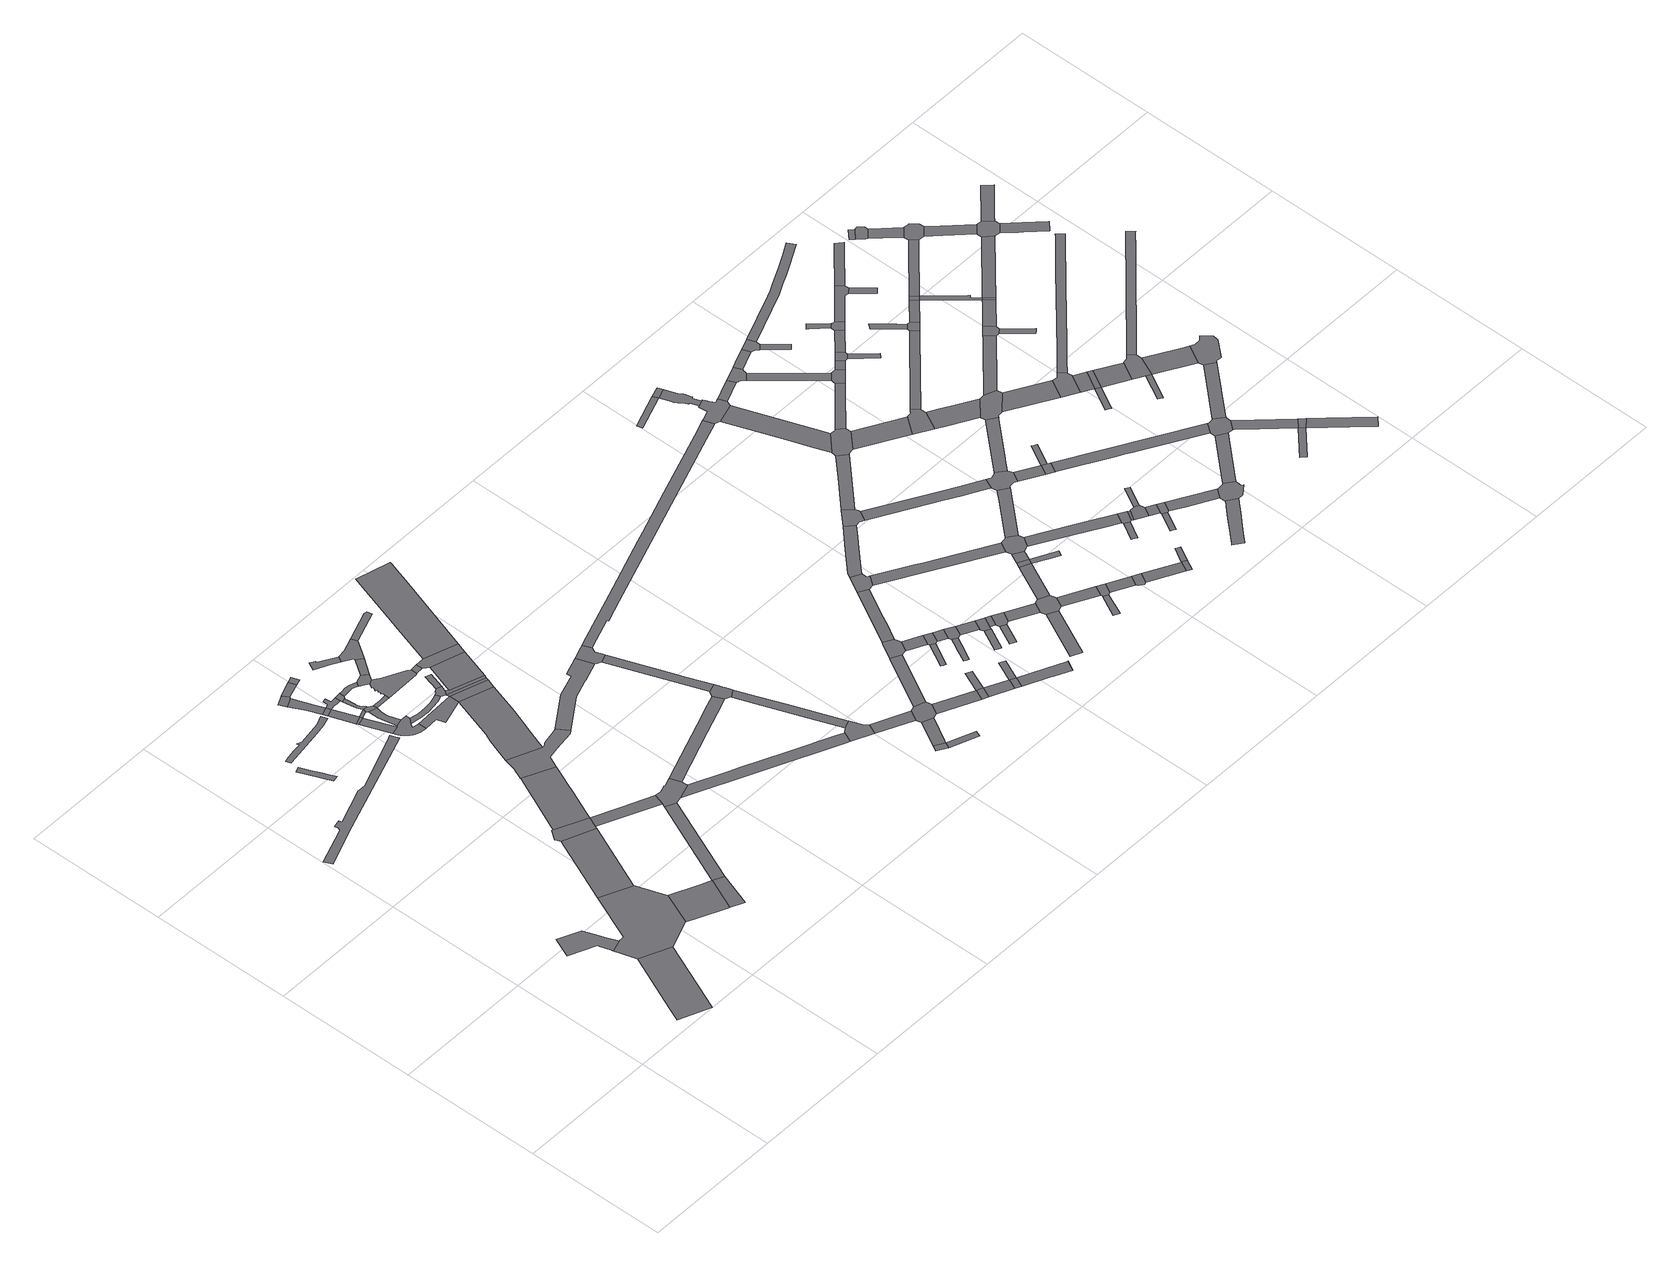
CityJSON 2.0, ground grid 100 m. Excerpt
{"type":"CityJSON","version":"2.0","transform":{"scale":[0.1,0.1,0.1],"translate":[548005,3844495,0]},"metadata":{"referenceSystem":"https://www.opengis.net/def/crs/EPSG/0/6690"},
"CityObjects":{
"road1":{"type":"Road","attributes":{"function":"3","RoadStructureAttribute.sectionType":"1"},"geometry":[{"type":"MultiSurface","lod":"1","boundaries":[[[0,1,2,3,4,5]]]}]},
"road2":{"type":"Road","attributes":{"RoadStructureAttribute.sectionType":"1"},"geometry":[{"type":"MultiSurface","lod":"1","boundaries":[[[6,7,8,9,10,11,12,13,14,15,16]]]}]},
"road3":{"type":"Road","geometry":[{"type":"MultiSurface","lod":"1","boundaries":[[[17,18,19,20,16,15,21,22,0,5,23,24,25,26,27,28,29]]]}]},
"road4":{"type":"Road","attributes":{"RoadStructureAttribute.sectionType":"1"},"geometry":[{"type":"MultiSurface","lod":"1","boundaries":[[[30,31,32,33,34,35,36,37,38,39,40,41,42,43,44,45,46]]]}]},
"road5":{"type":"Road","attributes":{"function":"3","RoadStructureAttribute.sectionType":"1"},"geometry":[{"type":"MultiSurface","lod":"1","boundaries":[[[47,48,26,25,49,50,51,52,53]]]}]},
"road6":{"type":"Road","attributes":{"RoadStructureAttribute.sectionType":"1"},"geometry":[{"type":"MultiSurface","lod":"1","boundaries":[[[54,55,56,57,58,59,60]]]}]},
"road7":{"type":"Road","attributes":{"function":"3","RoadStructureAttribute.sectionType":"1"},"geometry":[{"type":"MultiSurface","lod":"1","boundaries":[[[61,62,63,17,29,64]]]}]},
"road8":{"type":"Road","geometry":[{"type":"MultiSurface","lod":"1","boundaries":[[[53,52,65,66,67]]]}]},
"road9":{"type":"Road","geometry":[{"type":"MultiSurface","lod":"1","boundaries":[[[68,69,70,71,72,61,64,73,74,75]]]}]},
"road10":{"type":"Road","attributes":{"RoadStructureAttribute.sectionType":"1"},"geometry":[{"type":"MultiSurface","lod":"1","boundaries":[[[76,77,78,79,80,81,82,83,84,85,86,87,88]]]}]},
"road11":{"type":"Road","attributes":{"function":"3","RoadStructureAttribute.sectionType":"1"},"geometry":[{"type":"MultiSurface","lod":"1","boundaries":[[[89,90,91,75,74,92,93,94,95,96]]]}]},
"road12":{"type":"Road","attributes":{"RoadStructureAttribute.sectionType":"1"},"geometry":[{"type":"MultiSurface","lod":"1","boundaries":[[[97,53,67,98]]]}]},
"road13":{"type":"Road","geometry":[{"type":"MultiSurface","lod":"1","boundaries":[[[99,100,101,102,103,104,105]]]}]},
"road14":{"type":"Road","attributes":{"RoadStructureAttribute.sectionType":"1"},"geometry":[{"type":"MultiSurface","lod":"1","boundaries":[[[106,107,108,104,103,109,110,111,112]]]}]},
"road15":{"type":"Road","attributes":{"RoadStructureAttribute.sectionType":"1"},"geometry":[{"type":"MultiSurface","lod":"1","boundaries":[[[113,74,73,114,115]]]}]},
"road16":{"type":"Road","geometry":[{"type":"MultiSurface","lod":"1","boundaries":[[[112,111,116,117]]]}]},
"road17":{"type":"Road","attributes":{"RoadStructureAttribute.sectionType":"1"},"geometry":[{"type":"MultiSurface","lod":"1","boundaries":[[[117,116,118,119]]]}]},
"road18":{"type":"Road","geometry":[{"type":"MultiSurface","lod":"1","boundaries":[[[119,118,120,121]]]}]},
"road19":{"type":"Road","attributes":{"RoadStructureAttribute.sectionType":"1"},"geometry":[{"type":"MultiSurface","lod":"1","boundaries":[[[122,121,120,123,124]]]}]},
"road20":{"type":"Road","geometry":[{"type":"MultiSurface","lod":"1","boundaries":[[[125,126,127,124,123,128,129,130,131,132,133,134,135,136,137,138,139,140,141,142,143]]]}]},
"road21":{"type":"Road","attributes":{"RoadStructureAttribute.sectionType":"1"},"geometry":[{"type":"MultiSurface","lod":"1","boundaries":[[[144,99,105,145]]]}]},
"road22":{"type":"Road","geometry":[{"type":"MultiSurface","lod":"1","boundaries":[[[146,119,121,147]]]}]},
"road23":{"type":"Road","geometry":[{"type":"MultiSurface","lod":"1","boundaries":[[[148,149,150,151,152,112,117,153,154,155,156]]]}]},
"road24":{"type":"Road","geometry":[{"type":"MultiSurface","lod":"1","boundaries":[[[157,158,159,160,161,127,126,162,163,164]]]}]},
"road25":{"type":"Road","geometry":[{"type":"MultiSurface","lod":"1","boundaries":[[[146,147,165,157,164,166,167]]]}]},
"road26":{"type":"Road","geometry":[{"type":"MultiSurface","lod":"1","boundaries":[[[168,169,170,171,172,173,174,175,176,177,146,167]]]}]},
"road27":{"type":"Road","geometry":[{"type":"MultiSurface","lod":"1","boundaries":[[[178,156,155,174,173,179]]]}]},
"road28":{"type":"Road","geometry":[{"type":"MultiSurface","lod":"1","boundaries":[[[180,144,145,181]]]}]},
"road29":{"type":"Road","geometry":[{"type":"MultiSurface","lod":"1","boundaries":[[[182,183,184,166,164,185,186]]]}]},
"road30":{"type":"Road","geometry":[{"type":"MultiSurface","lod":"1","boundaries":[[[187,188,189,190,191,89,96,192,193,194,195,196,197,198,199,200,201,202,203,204,205,206]]]}]},
"road31":{"type":"Road","attributes":{"RoadStructureAttribute.sectionType":"1"},"geometry":[{"type":"MultiSurface","lod":"1","boundaries":[[[207,208,209,210,178,179,211,212,213,214,215,216]]]}]},
"road32":{"type":"Road","geometry":[{"type":"MultiSurface","lod":"1","boundaries":[[[217,218,219,220,115,114,97,98,221,222,223,224,225]]]}]},
"road33":{"type":"Road","geometry":[{"type":"MultiSurface","lod":"1","boundaries":[[[226,227,228,229,230,231,232,233,234,235,236,237,238,143,142]]]}]},
"road34":{"type":"Road","attributes":{"RoadStructureAttribute.sectionType":"1"},"geometry":[{"type":"MultiSurface","lod":"1","boundaries":[[[239,138,137,240,241,242]]]}]},
"road35":{"type":"Road","geometry":[{"type":"MultiSurface","lod":"1","boundaries":[[[243,244,216,215,245,246,247,248]]]}]},
"road36":{"type":"Road","attributes":{"function":"3","RoadStructureAttribute.sectionType":"1"},"geometry":[{"type":"MultiSurface","lod":"1","boundaries":[[[242,249,250,251,187,206,252,253,254,255,256,257]]]}]},
"road37":{"type":"Road","attributes":{"RoadStructureAttribute.sectionType":"1"},"geometry":[{"type":"MultiSurface","lod":"1","boundaries":[[[258,259,260,261,262,263,264]]]}]},
"road38":{"type":"Road","attributes":{"RoadStructureAttribute.sectionType":"1"},"geometry":[{"type":"MultiSurface","lod":"1","boundaries":[[[265,266,267,268,269,270,271,272,182,186,273,274,275,276,277,248,247]]]}]},
"road39":{"type":"Road","attributes":{"RoadStructureAttribute.sectionType":"1"},"geometry":[{"type":"MultiSurface","lod":"1","boundaries":[[[278,244,243,279]]]}]},
"road40":{"type":"Road","geometry":[{"type":"MultiSurface","lod":"1","boundaries":[[[280,281,282,283,232,231,284,285]]]}]},
"road41":{"type":"Road","geometry":[{"type":"MultiSurface","lod":"1","boundaries":[[[286,287,281,280]]]}]},
"road42":{"type":"Road","geometry":[{"type":"MultiSurface","lod":"1","boundaries":[[[288,289,264,263,290,278,279,291,292]]]}]},
"road43":{"type":"Road","geometry":[{"type":"MultiSurface","lod":"1","boundaries":[[[239,242,257,293]]]}]},
"road44":{"type":"Road","attributes":{"RoadStructureAttribute.sectionType":"1"},"geometry":[{"type":"MultiSurface","lod":"1","boundaries":[[[284,239,293,294]]]}]},
"road45":{"type":"Road","attributes":{"RoadStructureAttribute.sectionType":"1"},"geometry":[{"type":"MultiSurface","lod":"1","boundaries":[[[295,275,274,296]]]}]},
"road46":{"type":"Road","attributes":{"function":"3","RoadStructureAttribute.sectionType":"1"},"geometry":[{"type":"MultiSurface","lod":"1","boundaries":[[[294,297,298,285,284]]]}]},
"road47":{"type":"Road","attributes":{"function":"3","RoadStructureAttribute.sectionType":"1"},"geometry":[{"type":"MultiSurface","lod":"1","boundaries":[[[299,298,297,300]]]}]},
"road48":{"type":"Road","attributes":{"RoadStructureAttribute.sectionType":"1"},"geometry":[{"type":"MultiSurface","lod":"1","boundaries":[[[301,302,303,304,305,222,221,306,307,308]]]}]},
"road49":{"type":"Road","geometry":[{"type":"MultiSurface","lod":"1","boundaries":[[[309,310,295,296,299,300]]]}]},
"road50":{"type":"Road","attributes":{"RoadStructureAttribute.sectionType":"1"},"geometry":[{"type":"MultiSurface","lod":"1","boundaries":[[[311,312,313,314,217,225,315,316,317,318,319]]]}]},
"road51":{"type":"Road","attributes":{"RoadStructureAttribute.sectionType":"1"},"geometry":[{"type":"MultiSurface","lod":"1","boundaries":[[[320,321,322,323,288,292]]]}]},
"road52":{"type":"Road","attributes":{"RoadStructureAttribute.sectionType":"1"},"geometry":[{"type":"MultiSurface","lod":"1","boundaries":[[[324,325,326,327,328,329,330,331,332,197,196,333,334,335,336,337]]]}]},
"road53":{"type":"Road","attributes":{"function":"3","RoadStructureAttribute.sectionType":"1"},"geometry":[{"type":"MultiSurface","lod":"1","boundaries":[[[338,339,340,341,342,310,309,343,344,345,346]]]}]},
"road54":{"type":"Road","geometry":[{"type":"MultiSurface","lod":"1","boundaries":[[[347,348,324,337,349,350,351,352,353,354,355]]]}]},
"road55":{"type":"Road","attributes":{"RoadStructureAttribute.sectionType":"1"},"geometry":[{"type":"MultiSurface","lod":"1","boundaries":[[[356,357,358,351,350,359,360,361]]]}]},
"road56":{"type":"Road","geometry":[{"type":"MultiSurface","lod":"1","boundaries":[[[362,363,364,365,366,361,360,367,311,319,368,369,370]]]}]},
"road57":{"type":"Road","geometry":[{"type":"MultiSurface","lod":"1","boundaries":[[[371,372,373,374,375,308,307,376,377]]]}]},
"road58":{"type":"Road","attributes":{"RoadStructureAttribute.sectionType":"1"},"geometry":[{"type":"MultiSurface","lod":"1","boundaries":[[[378,379,380,381,382,370,369,383,384,385,386,375,374]]]}]},
"road59":{"type":"Road","geometry":[{"type":"MultiSurface","lod":"1","boundaries":[[[387,388,389,390,391]]]}]},
"road60":{"type":"Road","attributes":{"RoadStructureAttribute.sectionType":"1"},"geometry":[{"type":"MultiSurface","lod":"1","boundaries":[[[377,376,392,393]]]}]},
"road61":{"type":"Road","attributes":{"RoadStructureAttribute.sectionType":"1"},"geometry":[{"type":"MultiSurface","lod":"1","boundaries":[[[394,387,391,395,396]]]}]},
"road62":{"type":"Road","geometry":[{"type":"MultiSurface","lod":"1","boundaries":[[[397,398,399,391,390]]]}]},
"road63":{"type":"Road","geometry":[{"type":"MultiSurface","lod":"1","boundaries":[[[400,393,392,394,396,401,402,403]]]}]},
"road64":{"type":"Road","attributes":{"RoadStructureAttribute.sectionType":"1"},"geometry":[{"type":"MultiSurface","lod":"1","boundaries":[[[402,401,404,405]]]}]},
"road65":{"type":"Road","attributes":{"RoadStructureAttribute.sectionType":"1"},"geometry":[{"type":"MultiSurface","lod":"1","boundaries":[[[406,407,400,403,408]]]}]},
"road66":{"type":"Road","geometry":[{"type":"MultiSurface","lod":"1","boundaries":[[[405,404,409,410]]]}]},
"road67":{"type":"Road","geometry":[{"type":"MultiSurface","lod":"1","boundaries":[[[411,412,405,410]]]}]},
"road68":{"type":"Road","attributes":{"RoadStructureAttribute.sectionType":"1"},"geometry":[{"type":"MultiSurface","lod":"1","boundaries":[[[410,409,413,414]]]}]},
"road69":{"type":"Road","geometry":[{"type":"MultiSurface","lod":"1","boundaries":[[[415,416,417,406,408,418,419,420,421,422]]]}]},
"road70":{"type":"Road","geometry":[{"type":"MultiSurface","lod":"1","boundaries":[[[414,413,423,424]]]}]},
"road71":{"type":"Road","geometry":[{"type":"MultiSurface","lod":"1","boundaries":[[[425,426,427,428,429,430]]]}]},
"road72":{"type":"Road","attributes":{"RoadStructureAttribute.sectionType":"1"},"geometry":[{"type":"MultiSurface","lod":"1","boundaries":[[[420,419,431,432]]]}]},
"road73":{"type":"Road","geometry":[{"type":"MultiSurface","lod":"1","boundaries":[[[433,434,414,424]]]}]},
"road74":{"type":"Road","geometry":[{"type":"MultiSurface","lod":"1","boundaries":[[[435,436,437,438,439,440,441,442]]]}]},
"road75":{"type":"Road","geometry":[{"type":"MultiSurface","lod":"1","boundaries":[[[432,431,443,425,430,444,445,446]]]}]},
"road76":{"type":"Road","attributes":{"RoadStructureAttribute.sectionType":"1"},"geometry":[{"type":"MultiSurface","lod":"1","boundaries":[[[447,424,423,448,449,450,451]]]}]},
"road77":{"type":"Road","attributes":{"RoadStructureAttribute.sectionType":"1"},"geometry":[{"type":"MultiSurface","lod":"1","boundaries":[[[452,415,422,453,454,455,456]]]}]},
"road78":{"type":"Road","attributes":{"RoadStructureAttribute.sectionType":"1"},"geometry":[{"type":"MultiSurface","lod":"1","boundaries":[[[457,446,445,458,459]]]}]},
"road79":{"type":"Road","attributes":{"RoadStructureAttribute.sectionType":"1"},"geometry":[{"type":"MultiSurface","lod":"1","boundaries":[[[460,461,462,463,464,465,466,347,355,467,468,469,470,471,472,473]]]}]},
"road80":{"type":"Road","geometry":[{"type":"MultiSurface","lod":"1","boundaries":[[[459,458,435,442,474,475]]]}]},
"road81":{"type":"Road","attributes":{"RoadStructureAttribute.sectionType":"1"},"geometry":[{"type":"MultiSurface","lod":"1","boundaries":[[[451,450,476]]]}]},
"road82":{"type":"Road","geometry":[{"type":"MultiSurface","lod":"1","boundaries":[[[477,478,479,480,481]]]}]},
"road83":{"type":"Road","attributes":{"RoadStructureAttribute.sectionType":"1"},"geometry":[{"type":"MultiSurface","lod":"1","boundaries":[[[475,474,482,483]]]}]},
"road84":{"type":"Road","geometry":[{"type":"MultiSurface","lod":"1","boundaries":[[[484,485,486,487]]]}]},
"road85":{"type":"Road","geometry":[{"type":"MultiSurface","lod":"1","boundaries":[[[483,482,488,477,481,489,490]]]}]},
"road86":{"type":"Road","geometry":[{"type":"MultiSurface","lod":"1","boundaries":[[[491,492,493,494,452,456,495,496,497,498,499,500]]]}]},
"road87":{"type":"Road","attributes":{"RoadStructureAttribute.sectionType":"1"},"geometry":[{"type":"MultiSurface","lod":"1","boundaries":[[[490,489,501,502]]]}]},
"road88":{"type":"Road","geometry":[{"type":"MultiSurface","lod":"1","boundaries":[[[502,501,484,487,503,504]]]}]},
"road89":{"type":"Road","attributes":{"RoadStructureAttribute.sectionType":"1"},"geometry":[{"type":"MultiSurface","lod":"1","boundaries":[[[505,506,507,508]]]}]},
"road90":{"type":"Road","attributes":{"RoadStructureAttribute.sectionType":"1"},"geometry":[{"type":"MultiSurface","lod":"1","boundaries":[[[504,503,509,510]]]}]},
"road91":{"type":"Road","attributes":{"RoadStructureAttribute.sectionType":"1"},"geometry":[{"type":"MultiSurface","lod":"1","boundaries":[[[511,512,513,514,491,500,515,516,517,518,519,520]]]}]},
"road92":{"type":"Road","geometry":[{"type":"MultiSurface","lod":"1","boundaries":[[[521,522,510,509,523,505,508,524,525,526,527,528]]]}]},
"road93":{"type":"Road","attributes":{"RoadStructureAttribute.sectionType":"1"},"geometry":[{"type":"MultiSurface","lod":"1","boundaries":[[[529,530,531,496,495,532,533]]]}]},
"road94":{"type":"Road","attributes":{"RoadStructureAttribute.sectionType":"1"},"geometry":[{"type":"MultiSurface","lod":"1","boundaries":[[[526,525,534,535]]]}]},
"road95":{"type":"Road","attributes":{"RoadStructureAttribute.sectionType":"1"},"geometry":[{"type":"MultiSurface","lod":"1","boundaries":[[[536,537,521,528,538,539]]]}]},
"road96":{"type":"Road","geometry":[{"type":"MultiSurface","lod":"1","boundaries":[[[540,541,542,543,544,545,546,547]]]}]},
"road97":{"type":"Road","geometry":[{"type":"MultiSurface","lod":"1","boundaries":[[[548,511,520,549,550,551,552,553,554]]]}]},
"road98":{"type":"Road","geometry":[{"type":"MultiSurface","lod":"1","boundaries":[[[535,534,555,540,547,556,557,558]]]}]},
"road99":{"type":"Road","geometry":[{"type":"MultiSurface","lod":"1","boundaries":[[[559,536,539,560]]]}]},
"road100":{"type":"Road","attributes":{"RoadStructureAttribute.sectionType":"1"},"geometry":[{"type":"MultiSurface","lod":"1","boundaries":[[[561,559,560,562,563]]]}]},
"road101":{"type":"Road","attributes":{"RoadStructureAttribute.sectionType":"1"},"geometry":[{"type":"MultiSurface","lod":"1","boundaries":[[[558,557,564,565,566,567]]]}]},
"road102":{"type":"Road","geometry":[{"type":"MultiSurface","lod":"1","boundaries":[[[568,569,570,571,560,539]]]}]},
"road103":{"type":"Road","geometry":[{"type":"MultiSurface","lod":"1","boundaries":[[[572,573,533,532,574,561,563,575,576,577,578]]]}]},
"road104":{"type":"Road","geometry":[{"type":"MultiSurface","lod":"1","boundaries":[[[567,566,579,580,581,582]]]}]},
"road105":{"type":"Road","attributes":{"RoadStructureAttribute.sectionType":"1"},"geometry":[{"type":"MultiSurface","lod":"1","boundaries":[[[583,584,585,548,554,586]]]}]},
"road106":{"type":"Road","geometry":[{"type":"MultiSurface","lod":"1","boundaries":[[[587,588,589,590]]]}]},
"road107":{"type":"Road","attributes":{"RoadStructureAttribute.sectionType":"1"},"geometry":[{"type":"MultiSurface","lod":"1","boundaries":[[[591,592,593,594,552,551,595,596,597,598,599,600,601]]]}]},
"road108":{"type":"Road","attributes":{"RoadStructureAttribute.sectionType":"1"},"geometry":[{"type":"MultiSurface","lod":"1","boundaries":[[[602,582,581,603,604,605]]]}]},
"road109":{"type":"Road","attributes":{"RoadStructureAttribute.sectionType":"1"},"geometry":[{"type":"MultiSurface","lod":"1","boundaries":[[[606,607,608,572,578,609]]]}]},
"road110":{"type":"Road","attributes":{"RoadStructureAttribute.sectionType":"1"},"geometry":[{"type":"MultiSurface","lod":"1","boundaries":[[[610,611,577,576,612,613,614,615,616,617,618]]]}]},
"road111":{"type":"Road","geometry":[{"type":"MultiSurface","lod":"1","boundaries":[[[619,587,590,620]]]}]},
"road112":{"type":"Road","attributes":{"RoadStructureAttribute.sectionType":"1"},"geometry":[{"type":"MultiSurface","lod":"1","boundaries":[[[621,622,623,624,625,626,627,628,620,590,629,630,631,632,633,634,635,636,637]]]}]},
"road113":{"type":"Road","geometry":[{"type":"MultiSurface","lod":"1","boundaries":[[[605,604,638,639]]]}]},
"road114":{"type":"Road","geometry":[{"type":"MultiSurface","lod":"1","boundaries":[[[640,641,642,643,644,645,646,647,637,636,648,649,650,651,652,653,654,655,656,657,460,473,658,659,660,661,662,663,664,665]]]}]},
"road115":{"type":"Road","attributes":{"RoadStructureAttribute.sectionType":"1"},"geometry":[{"type":"MultiSurface","lod":"1","boundaries":[[[666,661,660,667,668,669,670]]]}]},
"road116":{"type":"Road","geometry":[{"type":"MultiSurface","lod":"1","boundaries":[[[671,672,673,605,639]]]}]},
"road117":{"type":"Road","geometry":[{"type":"MultiSurface","lod":"1","boundaries":[[[674,675,676,670,669,677,678,583,586,679,680,681,682,683,684]]]}]},
"road118":{"type":"Road","geometry":[{"type":"MultiSurface","lod":"1","boundaries":[[[685,686,687,688,689]]]}]},
"road119":{"type":"Road","attributes":{"RoadStructureAttribute.sectionType":"1"},"geometry":[{"type":"MultiSurface","lod":"1","boundaries":[[[690,691,665,664,692]]]}]},
"road120":{"type":"Road","geometry":[{"type":"MultiSurface","lod":"1","boundaries":[[[693,694,695,696,697,601,600,606,609,698,699,700,701,702,703,704]]]}]},
"road121":{"type":"Road","geometry":[{"type":"MultiSurface","lod":"1","boundaries":[[[618,617,685,689,705,706]]]}]},
"road122":{"type":"Road","attributes":{"RoadStructureAttribute.sectionType":"1"},"geometry":[{"type":"MultiSurface","lod":"1","boundaries":[[[682,681,707,708]]]}]},
"road123":{"type":"Road","attributes":{"RoadStructureAttribute.sectionType":"1"},"geometry":[{"type":"MultiSurface","lod":"1","boundaries":[[[706,705,709,710]]]}]},
"road124":{"type":"Road","geometry":[{"type":"MultiSurface","lod":"1","boundaries":[[[711,712,713,710,709,714,715,716,717]]]}]},
"road125":{"type":"Road","geometry":[{"type":"MultiSurface","lod":"1","boundaries":[[[718,719,720,721,722]]]}]},
"road126":{"type":"Road","attributes":{"RoadStructureAttribute.sectionType":"1"},"geometry":[{"type":"MultiSurface","lod":"1","boundaries":[[[702,701,723,724]]]}]},
"road127":{"type":"Road","geometry":[{"type":"MultiSurface","lod":"1","boundaries":[[[725,690,692,726,727,728,729,730,731,732,733]]]}]},
"road128":{"type":"Road","attributes":{"RoadStructureAttribute.sectionType":"1"},"geometry":[{"type":"MultiSurface","lod":"1","boundaries":[[[715,714,734,735]]]}]},
"road129":{"type":"Road","attributes":{"RoadStructureAttribute.sectionType":"1"},"geometry":[{"type":"MultiSurface","lod":"1","boundaries":[[[736,737,674,684,738,739,740]]]}]},
"road130":{"type":"Road","geometry":[{"type":"MultiSurface","lod":"1","boundaries":[[[735,734,718,722,741,742]]]}]},
"road131":{"type":"Road","geometry":[{"type":"MultiSurface","lod":"1","boundaries":[[[743,744,745,746,711,717]]]}]},
"road132":{"type":"Road","geometry":[{"type":"MultiSurface","lod":"1","boundaries":[[[724,723,747,748,749]]]}]},
"road133":{"type":"Road","geometry":[{"type":"MultiSurface","lod":"1","boundaries":[[[750,751,752,708,707,753,754,755,756]]]}]},
"road134":{"type":"Road","attributes":{"RoadStructureAttribute.sectionType":"1"},"geometry":[{"type":"MultiSurface","lod":"1","boundaries":[[[757,730,729,758,759,760]]]}]},
"road135":{"type":"Road","attributes":{"RoadStructureAttribute.sectionType":"1"},"geometry":[{"type":"MultiSurface","lod":"1","boundaries":[[[761,762,704,703,763,764,765,766,767]]]}]},
"road136":{"type":"Road","attributes":{"RoadStructureAttribute.sectionType":"1"},"geometry":[{"type":"MultiSurface","lod":"1","boundaries":[[[768,769,725,733,770,771]]]}]},
"road137":{"type":"Road","attributes":{"RoadStructureAttribute.sectionType":"1"},"geometry":[{"type":"MultiSurface","lod":"1","boundaries":[[[772,773,774,775,776,777,778,779,780,781,782,783,784,785,786,787]]]}]},
"road138":{"type":"Road","geometry":[{"type":"MultiSurface","lod":"1","boundaries":[[[788,789,790,724,749]]]}]},
"road139":{"type":"Road","attributes":{"RoadStructureAttribute.sectionType":"1"},"geometry":[{"type":"MultiSurface","lod":"1","boundaries":[[[742,741,791,792,793]]]}]},
"road140":{"type":"Road","geometry":[{"type":"MultiSurface","lod":"1","boundaries":[[[794,795,796,760,759,797,798,736,740,799]]]}]},
"road141":{"type":"Road","geometry":[{"type":"MultiSurface","lod":"1","boundaries":[[[800,801,768,771,802,803,804,805]]]}]},
"road142":{"type":"Road","attributes":{"RoadStructureAttribute.sectionType":"1"},"geometry":[{"type":"MultiSurface","lod":"1","boundaries":[[[806,807,754,753,808,809,810]]]}]},
"road143":{"type":"Road","geometry":[{"type":"MultiSurface","lod":"1","boundaries":[[[811,812,813,814,804,803]]]}]},
"road144":{"type":"Road","attributes":{"RoadStructureAttribute.sectionType":"1"},"geometry":[{"type":"MultiSurface","lod":"1","boundaries":[[[815,794,799,816]]]}]},
"road145":{"type":"Road","geometry":[{"type":"MultiSurface","lod":"1","boundaries":[[[817,818,819,820,821,793,792,772,787,822,823,824,825,826]]]}]},
"road146":{"type":"Road","geometry":[{"type":"MultiSurface","lod":"1","boundaries":[[[827,815,816,828,829,830]]]}]},
"road147":{"type":"Road","geometry":[{"type":"MultiSurface","lod":"1","boundaries":[[[831,832,810,809,833,761,767,834,835,836,837,838]]]}]},
"road148":{"type":"Road","attributes":{"RoadStructureAttribute.sectionType":"1"},"geometry":[{"type":"MultiSurface","lod":"1","boundaries":[[[748,747,839,840,841,842,843,844,845]]]}]},
"road149":{"type":"Road","geometry":[{"type":"MultiSurface","lod":"1","boundaries":[[[846,847,829,828]]]}]},
"road150":{"type":"Road","attributes":{"RoadStructureAttribute.sectionType":"1"},"geometry":[{"type":"MultiSurface","lod":"1","boundaries":[[[848,849,750,756,850,851,852]]]}]},
"road151":{"type":"Road","attributes":{"RoadStructureAttribute.sectionType":"1"},"geometry":[{"type":"MultiSurface","lod":"1","boundaries":[[[853,827,830,854]]]}]},
"road152":{"type":"Road","attributes":{"RoadStructureAttribute.sectionType":"1"},"geometry":[{"type":"MultiSurface","lod":"1","boundaries":[[[837,836,855,856]]]}]},
"road153":{"type":"Road","geometry":[{"type":"MultiSurface","lod":"1","boundaries":[[[857,858,859,860,861,862,863]]]}]},
"road154":{"type":"Road","attributes":{"RoadStructureAttribute.sectionType":"1"},"geometry":[{"type":"MultiSurface","lod":"1","boundaries":[[[864,817,826,865,866]]]}]},
"road155":{"type":"Road","geometry":[{"type":"MultiSurface","lod":"1","boundaries":[[[867,868,863,862,869,870,853,854,871,872]]]}]},
"road156":{"type":"Road","attributes":{"RoadStructureAttribute.sectionType":"1"},"geometry":[{"type":"MultiSurface","lod":"1","boundaries":[[[873,874,875,876,877,831,838,878,879,880]]]}]},
"road157":{"type":"Road","attributes":{"RoadStructureAttribute.sectionType":"1"},"geometry":[{"type":"MultiSurface","lod":"1","boundaries":[[[881,882,883,884,885,886,887,888,800,805,889,890,891,892,893,894,895]]]}]},
"road158":{"type":"Road","geometry":[{"type":"MultiSurface","lod":"1","boundaries":[[[896,897,898,899,900]]]}]},
"road159":{"type":"Road","geometry":[{"type":"MultiSurface","lod":"1","boundaries":[[[901,902,903,904,856,855,905,906,907,908,909]]]}]},
"road160":{"type":"Road","geometry":[{"type":"MultiSurface","lod":"1","boundaries":[[[910,911,912,913,914,915,916]]]}]},
"road161":{"type":"Road","geometry":[{"type":"MultiSurface","lod":"1","boundaries":[[[917,918,872,871,919,920,921,922,923]]]}]},
"road162":{"type":"Road","geometry":[{"type":"MultiSurface","lod":"1","boundaries":[[[924,916,915,848,852,925,926]]]}]},
"road163":{"type":"Road","attributes":{"RoadStructureAttribute.sectionType":"1"},"geometry":[{"type":"MultiSurface","lod":"1","boundaries":[[[927,906,905,928,896,929]]]}]},
"road164":{"type":"Road","geometry":[{"type":"MultiSurface","lod":"1","boundaries":[[[930,931,932,933,845,844,934,864,866,935,936,937,938,939,940]]]}]},
"road165":{"type":"Road","geometry":[{"type":"MultiSurface","lod":"1","boundaries":[[[929,896,900,941]]]}]},
"road166":{"type":"Road","geometry":[{"type":"MultiSurface","lod":"1","boundaries":[[[942,943,944,945]]]}]},
"road167":{"type":"Road","attributes":{"RoadStructureAttribute.sectionType":"1"},"geometry":[{"type":"MultiSurface","lod":"1","boundaries":[[[946,926,925,947]]]}]},
"road168":{"type":"Road","attributes":{"RoadStructureAttribute.sectionType":"1"},"geometry":[{"type":"MultiSurface","lod":"1","boundaries":[[[941,900,948,949]]]}]},
"road169":{"type":"Road","attributes":{"RoadStructureAttribute.sectionType":"1"},"geometry":[{"type":"MultiSurface","lod":"1","boundaries":[[[950,937,936,951,952,942,953]]]}]},
"road170":{"type":"Road","geometry":[{"type":"MultiSurface","lod":"1","boundaries":[[[954,955,922,921]]]}]},
"road171":{"type":"Road","geometry":[{"type":"MultiSurface","lod":"1","boundaries":[[[956,957,958,959,960,961]]]}]},
"road172":{"type":"Road","geometry":[{"type":"MultiSurface","lod":"1","boundaries":[[[962,963,873,880,964,965,966]]]}]},
"road173":{"type":"Road","geometry":[{"type":"MultiSurface","lod":"1","boundaries":[[[967,946,947,968]]]}]},
"road174":{"type":"Road","geometry":[{"type":"MultiSurface","lod":"1","boundaries":[[[969,970,971,972,965,964]]]}]},
"road175":{"type":"Road","geometry":[{"type":"MultiSurface","lod":"1","boundaries":[[[953,942,945,973]]]}]},
"road176":{"type":"Road","geometry":[{"type":"MultiSurface","lod":"1","boundaries":[[[974,975,976,977,949,948,956,961,978,979,980]]]}]},
"road177":{"type":"Road","attributes":{"RoadStructureAttribute.sectionType":"1"},"geometry":[{"type":"MultiSurface","lod":"1","boundaries":[[[981,930,940,982]]]}]},
"road178":{"type":"Road","attributes":{"RoadStructureAttribute.sectionType":"1"},"geometry":[{"type":"MultiSurface","lod":"1","boundaries":[[[983,984,917,923,985,986,987]]]}]},
"road179":{"type":"Road","attributes":{"RoadStructureAttribute.sectionType":"1"},"geometry":[{"type":"MultiSurface","lod":"1","boundaries":[[[988,989,990,962,966,991,992]]]}]},
"road180":{"type":"Road","attributes":{"RoadStructureAttribute.sectionType":"1"},"geometry":[{"type":"MultiSurface","lod":"1","boundaries":[[[993,994,995,996,968,947,988,997]]]}]},
"road181":{"type":"Road","attributes":{"RoadStructureAttribute.sectionType":"1"},"geometry":[{"type":"MultiSurface","lod":"1","boundaries":[[[998,973,945,999,1000,1001,1002]]]}]},
"road182":{"type":"Road","attributes":{"RoadStructureAttribute.sectionType":"1"},"geometry":[{"type":"MultiSurface","lod":"1","boundaries":[[[1003,1004,978,961,1005,1006]]]}]},
"road183":{"type":"Road","geometry":[{"type":"MultiSurface","lod":"1","boundaries":[[[997,988,992,1007]]]}]},
"road184":{"type":"Road","attributes":{"RoadStructureAttribute.sectionType":"1"},"geometry":[{"type":"MultiSurface","lod":"1","boundaries":[[[1008,1009,967,968,1010,1011,1012,1013]]]}]},
"road185":{"type":"Road","attributes":{"RoadStructureAttribute.sectionType":"1"},"geometry":[{"type":"MultiSurface","lod":"1","boundaries":[[[1014,1015,1016,1017,1018,1019,1020,901,909,1021,1022,1023,1024,1025,1026]]]}]},
"road186":{"type":"Road","attributes":{"RoadStructureAttribute.sectionType":"1"},"geometry":[{"type":"MultiSurface","lod":"1","boundaries":[[[1027,1028,1029,1030]]]}]},
"road187":{"type":"Road","geometry":[{"type":"MultiSurface","lod":"1","boundaries":[[[1031,1032,1033,1034,1006,1005,981,982,1035,1036,1037,1038,1039,1040]]]}]},
"road188":{"type":"Road","geometry":[{"type":"MultiSurface","lod":"1","boundaries":[[[1041,1042,1030,1029,1043,1044,1045,1046,1047,1048]]]}]},
"road189":{"type":"Road","attributes":{"RoadStructureAttribute.sectionType":"1"},"geometry":[{"type":"MultiSurface","lod":"1","boundaries":[[[1049,997,1007,1050,1051,1052]]]}]},
"road190":{"type":"Road","attributes":{"RoadStructureAttribute.sectionType":"1"},"geometry":[{"type":"MultiSurface","lod":"1","boundaries":[[[1053,1054,1045,1044,1055,1056,1057]]]}]},
"road191":{"type":"Road","geometry":[{"type":"MultiSurface","lod":"1","boundaries":[[[1058,1057,1056,1059,1008,1013,1060,1061,1062,1063,1064]]]}]},
"road192":{"type":"Road","attributes":{"RoadStructureAttribute.sectionType":"1"},"geometry":[{"type":"MultiSurface","lod":"1","boundaries":[[[1065,1066,1067,1068,1069,1070,974,980,1071,1072,1073,1074,1075,1076,1077]]]}]},
"road193":{"type":"Road","attributes":{"RoadStructureAttribute.sectionType":"1"},"geometry":[{"type":"MultiSurface","lod":"1","boundaries":[[[1078,1079,1061,1060,1080,1081,1082,1083]]]}]},
"road194":{"type":"Road","geometry":[{"type":"MultiSurface","lod":"1","boundaries":[[[1083,1082,1084,1049,1052,1085,1086,1087,1088,1089,1090,1091]]]}]},
"road195":{"type":"Road","attributes":{"RoadStructureAttribute.sectionType":"1"},"geometry":[{"type":"MultiSurface","lod":"1","boundaries":[[[1092,1088,1087,1093,1094,1095,1096]]]}]},
"road196":{"type":"Road","attributes":{"RoadStructureAttribute.sectionType":"1"},"geometry":[{"type":"MultiSurface","lod":"1","boundaries":[[[1097,1098,1091,1090,1099,1100]]]}]}
},
"vertices":[
[645,606,0],[458,180,0],[419,91,0],[637,4,0],[715,183,0],[861,517,0],
[679,803,0],[651,875,0],[636,915,0],[599,1014,0],[445,1082,0],[384,943,0],[570,862,0],[574,849,0],[596,775,0],[599,764,0],[684,789,0],
[872,1127,0],[728,798,0],[726,793,0],[719,793,0],[615,711,0],[642,617,0],[873,521,0],[1066,595,0],[1068,595,0],[1164,824,0],[1163,825,0],[1093,1023,0],[1090,1032,0],
[341,2630,0],[1091,2906,0],[1085,2918,0],[1079,2933,0],[1072,2955,0],[1067,2967,0],[1020,2943,0],[649,2800,0],[590,2800,0],[334,2701,0],[326,2724,0],[275,2709,0],[279,2683,0],[272,2666,0],[259,2658,0],[7,2565,0],[32,2509,0],
[1418,713,0],[1367,735,0],[1152,557,0],[1301,491,0],[1322,482,0],[1334,476,0],[1436,705,0],
[559,2966,0],[598,2975,0],[580,3018,0],[562,3061,0],[537,3119,0],[501,3202,0],[466,3187,0],
[1082,1605,0],[1061,1558,0],[955,1316,0],[1302,1515,0],
[1408,443,0],[1426,435,0],[1509,672,0],
[1119,1706,0],[1112,1709,0],[1067,1642,0],[1074,1625,0],[1079,1613,0],[1310,1532,0],[1342,1606,0],[1124,1704,0],
[668,3285,0],[788,3304,0],[861,3319,0],[927,3340,0],[911,3381,0],[846,3353,0],[676,3324,0],[644,3339,0],[649,3318,0],[587,3312,0],[530,3302,0],[491,3291,0],[501,3258,0],
[1316,2135,0],[1314,2131,0],[1243,1971,0],[1363,1656,0],[1435,1821,0],[1477,1918,0],[1486,1938,0],[1531,2041,0],
[1709,1328,0],[1784,1296,0],
[883,3673,0],[888,3657,0],[882,3672,0],[814,3637,0],[840,3586,0],[903,3618,0],[910,3630,0],
[957,3478,0],[940,3521,0],[936,3532,0],[887,3493,0],[895,3480,0],[930,3385,0],[985,3405,0],
[1533,1524,0],[1720,1354,0],[1745,1434,0],
[943,3352,0],[997,3373,0],
[1007,3181,0],[1063,3202,0],
[1013,3165,0],[1069,3186,0],
[1072,3178,0],[1090,2962,0],[1151,2978,0],
[1253,2999,0],[1210,2998,0],[1157,2985,0],[1103,2929,0],[1110,2916,0],[1120,2904,0],[1132,2891,0],[1147,2877,0],[1164,2864,0],[1175,2857,0],[1189,2850,0],[1216,2843,0],[1256,2840,0],[1255,2899,0],[1235,2900,0],[1215,2905,0],[1208,2909,0],[1222,2935,0],[1254,2971,0],
[997,3718,0],[1014,3665,0],
[1123,3229,0],[1118,3204,0],
[1047,3416,0],[1039,3459,0],[1014,3453,0],[1016,3416,0],[1002,3411,0],[1032,3378,0],[1062,3379,0],[1088,3381,0],[1085,3419,0],
[1129,3190,0],[1130,3166,0],[1131,3116,0],[1140,3065,0],[1153,3006,0],[1180,3090,0],[1179,3134,0],[1189,3175,0],
[1123,3198,0],[1188,3203,0],[1160,3223,0],
[1154,3232,0],[1138,3253,0],[1137,3254,0],[1126,3280,0],[1121,3348,0],[1119,3371,0],[1091,3364,0],[1100,3307,0],[1109,3267,0],[1118,3243,0],
[1133,3423,0],[1133,3387,0],
[1039,3734,0],[1057,3679,0],
[1302,3207,0],[1245,3202,0],[1227,3201,0],[1254,3176,0],[1302,3177,0],
[1369,2303,0],[1363,2278,0],[1350,2219,0],[1346,2210,0],[1316,2141,0],[1566,2121,0],[1575,2123,0],[1645,2135,0],[1794,2161,0],[1817,2177,0],[1765,2254,0],[1743,2246,0],[1636,2226,0],[1632,2221,0],[1630,2219,0],[1626,2216,0],[1618,2213,0],[1610,2210,0],[1603,2210,0],[1599,2210,0],
[1253,3417,0],[1221,3427,0],[1188,3428,0],[1154,3425,0],[1155,3389,0],[1170,3391,0],[1212,3394,0],[1239,3387,0],[1251,3379,0],[1268,3407,0],
[1905,1465,0],[1842,1441,0],[1839,1447,0],[1789,1428,0],[1826,1308,0],[1939,1347,0],[1936,1369,0],[1936,1370,0],[1933,1390,0],
[1311,2922,0],[1339,2921,0],[1363,2920,0],[1418,2926,0],[1468,2936,0],[1515,2951,0],[1502,2985,0],[1471,2973,0],[1431,2963,0],[1390,2959,0],[1350,2957,0],[1326,2958,0],[1301,2958,0],
[1552,2912,0],[1351,2843,0],[1371,2784,0],[1552,2841,0],
[1370,3398,0],[1327,3429,0],[1265,3371,0],[1271,3367,0],[1313,3341,0],[1342,3358,0],
[1456,2537,0],[1431,2481,0],[1409,2418,0],[1617,2263,0],[1662,2386,0],[1666,2398,0],[1709,2522,0],[1713,2534,0],[1787,2766,0],
[1234,3702,0],[1238,3709,0],[1202,3729,0],[1175,3675,0],[1280,3623,0],[1336,3592,0],[1359,3633,0],
[1294,3311,0],[1305,3304,0],[1291,3278,0],[1305,3272,0],[1294,3257,0],[1302,3252,0],[1294,3234,0],[1304,3230,0],[1554,3181,0],[1566,3188,0],[1565,3234,0],[1545,3248,0],[1398,3318,0],
[1405,3540,0],[1449,3508,0],
[1580,3002,0],[1544,3013,0],[1522,3003,0],[1522,2993,0],[1548,2935,0],[1569,2967,0],
[1616,3118,0],[1576,3128,0],
[1517,3676,0],[1418,3638,0],[1405,3553,0],[1484,3556,0],[1533,3634,0],
[1808,2829,0],
[1814,2849,0],
[1616,3237,0],[1619,3190,0],
[1821,2870,0],[1587,2946,0],
[1656,3161,0],[1892,3090,0],
[2842,949,0],[2552,1077,0],[2404,1142,0],[2254,1208,0],[2188,1237,0],[2843,861,0],[2859,853,0],[2892,927,0],
[1916,3165,0],[1681,3240,0],
[2594,1728,0],[2478,1684,0],[2434,1667,0],[2189,1573,0],[2217,1498,0],[2322,1538,0],[2348,1548,0],[2507,1609,0],[2630,1656,0],
[1764,3718,0],[1754,3754,0],[1735,3754,0],[1733,3758,0],
[2288,2556,0],[2157,2507,0],[2162,2479,0],[2162,2477,0],[2159,2473,0],[2153,2470,0],[2144,2468,0],[2003,2419,0],[1768,2256,0],[1900,2233,0],[2050,2337,0],[2175,2381,0],[2193,2387,0],[2333,2436,0],
[1920,3986,0],[1917,3985,0],[1901,3935,0],[1786,3573,0],[1771,3520,0],[2114,3781,0],[2126,3819,0],[2154,3907,0],[2158,3921,0],
[2399,2597,0],[2375,2588,0],[2346,2429,0],[2371,2416,0],[2430,2438,0],[2423,2457,0],[2406,2502,0],[2421,2536,0],[2422,2538,0],
[2614,1947,0],[2582,2033,0],[2434,2427,0],[2375,2405,0],[2617,1765,0],[2674,1786,0],
[2718,1670,0],[2711,1687,0],[2700,1718,0],[2697,1725,0],[2683,1762,0],[2606,1747,0],[2654,1644,0],[2667,1638,0],[2718,1669,0],
[3013,891,0],[3012,895,0],[3007,909,0],[2982,975,0],[2925,953,0],[3007,787,0],[3040,861,0],
[2976,990,0],[2888,1221,0],[2838,1353,0],[2777,1514,0],[2726,1649,0],[2670,1628,0],[2723,1487,0],[2753,1409,0],[2840,1177,0],
[3160,455,0],[3137,415,0],[3208,375,0],[3211,374,0],[3231,415,0],
[3253,675,0],[3292,747,0],
[3263,638,0],[3239,430,0],[3338,606,0],
[3408,298,0],[3416,318,0],[3424,340,0],
[3329,757,0],[3375,620,0],[3417,690,0],[3407,730,0],
[3648,494,0],[3682,568,0],
[3540,1136,0],[3455,984,0],[3610,1097,0],
[3690,475,0],[3724,548,0],
[3786,692,0],[3744,710,0],
[3846,403,0],[3879,477,0],
[3608,1258,0],[3596,1238,0],[3554,1161,0],[3648,1108,0],[3650,1107,0],[3689,1177,0],[3685,1191,0],[3677,1220,0],
[3887,384,0],[3921,457,0],
[3783,1029,0],[3695,865,0],[3710,855,0],[3725,845,0],[3726,846,0],[3814,1011,0],
[3778,1042,0],[3814,1113,0],
[3986,598,0],[3944,618,0],
[3904,962,0],[3875,904,0],[3870,895,0],[3816,788,0],[3832,780,0],[3849,771,0],[3910,886,0],[3939,940,0],
[3784,1031,0],[3816,1011,0],[3833,1014,0],[3869,1085,0],
[4095,377,0],[4062,304,0],[4075,298,0],[4193,243,0],[4229,315,0],
[3824,1648,0],[3715,1287,0],[3734,1321,0],[3773,1393,0],[3893,1610,0],
[3905,1067,0],[3897,982,0],[3933,1053,0],
[4294,3298,0],[4164,3250,0],[3684,3073,0],[3351,2950,0],[3274,2922,0],[2824,2755,0],[2410,2601,0],[2433,2542,0],[2652,2624,0],[2656,2611,0],[2658,2612,0],[2825,2674,0],[4190,3178,0],[4320,3227,0],
[3965,947,0],[4001,1018,0],
[4232,314,0],
[4086,861,0],[4008,708,0],[4032,696,0],[4048,688,0],[4126,841,0],
[4077,890,0],[4113,961,0],
[4179,816,0],[4108,676,0],[4148,656,0],[4219,796,0],
[4079,885,0],[4136,860,0],[4172,931,0],
[3891,1766,0],[3874,1737,0],[3869,1728,0],[3843,1681,0],[3931,1618,0],[3977,1682,0],[3963,1690,0],[3962,1691,0],[3960,1724,0],[3960,1727,0],
[4171,842,0],[4207,913,0],
[4244,805,0],[4280,876,0],
[4437,672,0],[4270,331,0],[4342,298,0],[4509,636,0],
[4428,712,0],[4462,783,0],
[4185,2078,0],[4049,1940,0],[3910,1799,0],[3907,1795,0],[3967,1741,0],[3971,1746,0],[4107,1884,0],[4141,1918,0],[4176,1954,0],[4242,2022,0],
[4497,795,0],[4471,786,0],[4430,704,0],[4535,646,0],[4547,650,0],[4582,721,0],[4579,734,0],[4571,762,0],
[4664,1296,0],[4274,1515,0],[4234,1538,0],[4671,1202,0],[4708,1271,0],
[4775,534,0],[4811,605,0],
[4627,1057,0],[4618,1038,0],[4690,1003,0],[4699,1022,0],
[4777,518,0],[4736,437,0],[4700,365,0],[4719,355,0],[4738,346,0],[4772,420,0],[4774,423,0],[4809,498,0],
[4282,2177,0],[4281,2029,0],[4289,2024,0],[4309,2013,0],[4347,2083,0],[4344,2098,0],[4339,2121,0],
[4778,521,0],[4811,499,0],[4828,507,0],[4865,577,0],
[4644,1091,0],[4716,1056,0],
[4678,1160,0],[4739,1103,0],[4748,1121,0],
[4829,507,0],[4971,435,0],[4979,431,0],[5015,500,0],
[4796,970,0],[4869,931,0],[4886,969,0],[4807,1009,0],
[4758,1284,0],[4751,1276,0],[4680,1163,0],[4786,1137,0],[4790,1135,0],[4832,1201,0],[4825,1239,0],
[4984,418,0],[5017,393,0],[5036,401,0],[5072,471,0],
[4600,2501,0],[4473,2372,0],[4318,2214,0],[4662,2450,0],
[4245,3659,0],[3996,3565,0],[4010,3528,0],[4259,3622,0],
[4899,1773,0],[4791,1834,0],[4725,1871,0],[4391,2059,0],[4352,1989,0],[4679,1807,0],[4732,1777,0],[4861,1705,0],[4887,1691,0],[5016,1621,0],[5047,1693,0],
[5303,353,0],[5044,397,0],[5267,283,0],[5303,354,0],
[5024,1581,0],[5003,1558,0],[4980,1532,0],[5090,1537,0],
[5184,1004,0],[5117,1041,0],[5001,1016,0],[5068,978,0],[5103,958,0],[5229,887,0],[5313,840,0],[5314,839,0],[5353,908,0],
[4318,3684,0],[4331,3647,0],
[4391,3469,0],[4401,3472,0],[4400,3478,0],[4396,3490,0],[4387,3522,0],[4384,3533,0],[4380,3538,0],[4363,3554,0],[4284,3556,0],[4294,3528,0],[4308,3508,0],[4332,3469,0],[4340,3456,0],[4342,3451,0],[4350,3454,0],[4370,3395,0],[4412,3410,0],
[5302,265,0],[5338,336,0],
[4474,3345,0],[4468,3342,0],[4458,3338,0],[4448,3359,0],[4444,3366,0],[4429,3398,0],[4424,3408,0],[4422,3414,0],[4362,3392,0],[4364,3387,0],[4365,3373,0],[4367,3345,0],[4368,3330,0],[4368,3327,0],[4365,3326,0],[4365,3324,0],[4321,3308,0],[4307,3303,0],[4323,3226,0],[4355,3214,0],[4357,3213,0],[4497,3259,0],[4498,3261,0],[4507,3282,0],[4512,3295,0],[4490,3351,0],
[4703,2694,0],[4505,2809,0],[4565,2642,0],[4604,2538,0],[4719,2650,0],
[5396,439,0],[5380,448,0],[5364,456,0],
[4765,2651,0],[4759,2646,0],[4721,2650,0],[4603,2535,0],[4601,2511,0],[4668,2456,0],[4706,2461,0],[4708,2461,0],[4813,2572,0],[4812,2599,0],[4812,2611,0],
[5318,826,0],[5249,705,0],[5266,694,0],[5284,684,0],[5353,806,0],
[4642,3413,0],[4546,3373,0],[4665,3357,0],
[5122,1691,0],[5119,1687,0],[5081,1675,0],[5069,1682,0],[5067,1682,0],[5098,1546,0],[5125,1549,0],[5139,1551,0],[5162,1539,0],[5201,1609,0],[5185,1643,0],[5125,1694,0],
[5368,810,0],[5407,878,0],
[5039,2275,0],[5128,2395,0],
[5381,802,0],[5424,868,0],
[5461,874,0],[5460,872,0],[5425,869,0],[5466,755,0],[5504,823,0],[5495,856,0],[5495,858,0],
[5531,708,0],[5458,577,0],[5474,568,0],[5490,558,0],[5564,689,0],
[5317,1452,0],[5356,1522,0],
[4749,3457,0],[4679,3352,0],[4681,3351,0],[4701,3344,0],[4719,3325,0],[4763,3364,0],[4766,3376,0],[4769,3389,0],[4772,3401,0],
[5529,719,0],[5568,788,0],
[5052,2905,0],[4914,2783,0],[4888,2678,0],[4953,2737,0],[5092,2860,0],
[5575,694,0],[5613,762,0],
[5573,998,0],[5558,1008,0],[5543,1018,0],[5543,1017,0],
[5371,1422,0],[5410,1492,0],[5390,1503,0],
[5188,2422,0],[5176,2411,0],[5164,2400,0],[5163,2205,0],[5232,2337,0],[5230,2364,0],[5229,2376,0],
[4945,3159,0],[4900,3119,0],[5057,2943,0],[5102,2981,0],
[5420,2024,0],[5415,2017,0],[5217,1678,0],[5232,1695,0],[5275,1743,0],[5473,1964,0],[5488,1980,0],
[4896,3516,0],[4786,3472,0],[4888,3448,0],[4918,3461,0],
[5866,494,0],[5847,473,0],[5832,458,0],[5766,386,0],[5716,332,0],[5623,231,0],[5613,221,0],[5676,172,0],[5732,232,0],[5798,304,0],[5807,313,0],[5824,331,0],[5828,335,0],[5890,402,0],[5906,419,0],[5932,447,0],
[5472,1655,0],[5455,1664,0],[5439,1673,0],
[5672,639,0],[5860,534,0],[5907,597,0],
[5139,2982,0],[5124,2982,0],[5115,2982,0],[5055,2929,0],[5054,2920,0],[5179,2937,0],
[4979,3550,0],[4937,3532,0],[4947,3449,0],[4963,3431,0],[4997,3462,0],[5001,3494,0],
[5375,2255,0],[5302,2297,0],[5232,2166,0],[5415,2063,0],[5531,2167,0],
[5091,3293,0],[5108,3307,0],[5125,3321,0],[5124,3322,0],
[5195,3032,0],[5235,2987,0],
[5963,602,0],[5963,601,0],[5959,596,0],[5917,592,0],[5915,593,0],[5971,450,0],[6037,498,0],[6027,508,0],[6028,543,0],[6028,553,0],
[5248,3079,0],[5256,2987,0],[5286,3015,0],[5288,3034,0],
[5569,2168,0],[5533,2167,0],[5415,2062,0],[5496,1989,0],[5534,1995,0],[5535,1995,0],[5656,2098,0],[5651,2136,0],
[5377,1419,0],[5714,1231,0],[5762,1204,0],[5801,1182,0],[5833,1164,0],[6233,940,0],[6281,1005,0],
[5393,2841,0],[5422,2871,0],
[5680,2861,0],[5219,2449,0],[5259,2403,0],[5424,2551,0],[5720,2816,0],
[5384,3200,0],[5424,3155,0],
[5862,1812,0],[5934,1941,0],
[5344,3333,0],[5312,3368,0],[5297,3354,0],[5283,3340,0],[5293,3328,0],[5384,3233,0],[5414,3256,0],
[6233,900,0],[6263,813,0],[6304,859,0],
[5427,3251,0],[5416,3254,0],[5384,3232,0],[5384,3222,0],[5479,3203,0],[5439,3248,0],
[5939,2502,0],[5928,2492,0],[5794,2371,0],[5645,2238,0],[5619,2214,0],[5672,2155,0],[5698,2178,0],[5992,2442,0],
[5744,3905,0],[5728,3896,0],[5649,3853,0],[5560,3805,0],[5435,3742,0],[5378,3714,0],[5360,3705,0],[5333,3694,0],[5392,3654,0],[5471,3693,0],[5540,3727,0],[5583,3750,0],[5630,3776,0],[5677,3801,0],[5774,3854,0],
[6052,1705,0],[5960,1539,0],[5978,1530,0],[5995,1521,0],[6086,1685,0],
[6002,1961,0],[5988,1949,0],[5975,1938,0],[5935,1941,0],[5972,1750,0],[6045,1878,0],[6044,1880,0],[6042,1905,0],[6041,1918,0],
[5669,2959,0],[5663,2966,0],[5560,3085,0],[5535,3050,0],[5633,2940,0],[5682,2884,0],[5712,2909,0],
[5665,3449,0],[5565,3361,0],[5505,3226,0],[5642,3348,0],[5672,3347,0],[5707,3375,0],[5705,3404,0],
[5719,2909,0],[5772,2862,0],[5732,2907,0],
[6104,1844,0],[6034,1715,0],[6124,1833,0],
[6330,1007,0],[6327,1004,0],[6297,1000,0],[6290,999,0],[6233,930,0],[6329,857,0],[6341,856,0],[6391,919,0],[6391,926,0],[6392,951,0],[6392,957,0],
[6158,1814,0],
[6612,568,0],[6434,400,0],[6465,367,0],[6643,534,0],
[5869,3030,0],[5909,2985,0],
[6257,1589,0],[6330,1718,0],
[6405,903,0],[6348,850,0],[6451,740,0],[6669,622,0],
[5787,3215,0],[5821,3245,0],
[6335,1546,0],[6237,1365,0],[6252,1355,0],[6267,1345,0],[6268,1346,0],[6369,1527,0],
[5998,2554,0],[5967,2527,0],[6014,2442,0],[6049,2470,0],[6051,2495,0],
[5897,3055,0],[5937,3010,0],
[6165,2276,0],[6183,2290,0],[6200,2304,0],[6199,2305,0],
[6705,584,0],
[6392,1749,0],[6379,1737,0],[6366,1725,0],[6332,1719,0],[6430,1664,0],[6430,1691,0],[6430,1707,0],
[6633,1344,0],[6701,1300,0],
[5932,3687,0],[5883,3644,0],[5923,3598,0],[5960,3631,0],[5976,3645,0],
[6164,2704,0],[6155,2696,0],[6151,2692,0],[6204,2633,0],[6217,2644,0],
[6128,2768,0],[6137,2778,0],[6143,2784,0],[6136,2792,0],[6177,2716,0],
[6789,494,0],[6915,244,0],[6939,218,0],[6941,217,0],[6999,271,0],
[6658,1536,0],[6522,1612,0],[6625,1382,0],[6698,1513,0],
[6230,2656,0],
[6248,3368,0],[6190,3316,0],[5938,3011,0],[6229,3272,0],[6270,3309,0],[6290,3326,0],
[6871,2742,0],[6855,2727,0],[6624,2520,0],[6495,2404,0],[6418,2335,0],[6377,2298,0],[6075,2027,0],[6114,1983,0],[6160,2024,0],[6231,2088,0],[6577,2399,0],[6894,2683,0],[6908,2696,0],
[6073,3698,0],[6015,3642,0],[6041,3615,0],[6099,3672,0],
[6800,1524,0],[6786,1512,0],[6772,1499,0],[6729,1496,0],[6709,1309,0],[6751,1308,0],[6850,1421,0],[6850,1422,0],[6851,1436,0],[6853,1463,0],
[6127,3673,0],[6125,3673,0],[6084,3571,0],[6094,3562,0],[6154,3616,0],[6154,3640,0],[6154,3643,0],[6155,3644,0],
[6557,3057,0],[6384,2794,0],[6410,2818,0],[6615,3002,0],
[6217,3553,0],[6160,3610,0],[6158,3497,0],[6245,3408,0],[6308,3460,0],
[6347,3456,0],[6246,3398,0],[6331,3322,0],[6393,3375,0],[6390,3411,0],[6389,3414,0],[6348,3457,0],
[7164,2438,0],[7153,2428,0],[6828,2138,0],[6783,2098,0],[6447,1797,0],[6404,1759,0],[6485,1753,0],[6546,1807,0],[6696,1941,0],[6791,2026,0],[7105,2305,0],[7193,2384,0],[7205,2394,0],
[6469,3297,0],[6464,3302,0],[6407,3245,0],[6413,3240,0],[6556,3095,0],[6616,3149,0],
[6556,3084,0],[6635,3000,0],[6654,2999,0],[6656,2997,0],[6714,3050,0],[6714,3053,0],[6709,3087,0],[6655,3145,0],
[6812,2951,0],[6733,2917,0],[6755,2895,0],[6865,2781,0],[6923,2838,0],
[6880,3347,0],[6688,3175,0],[6742,3117,0],[6934,3288,0]
]}
